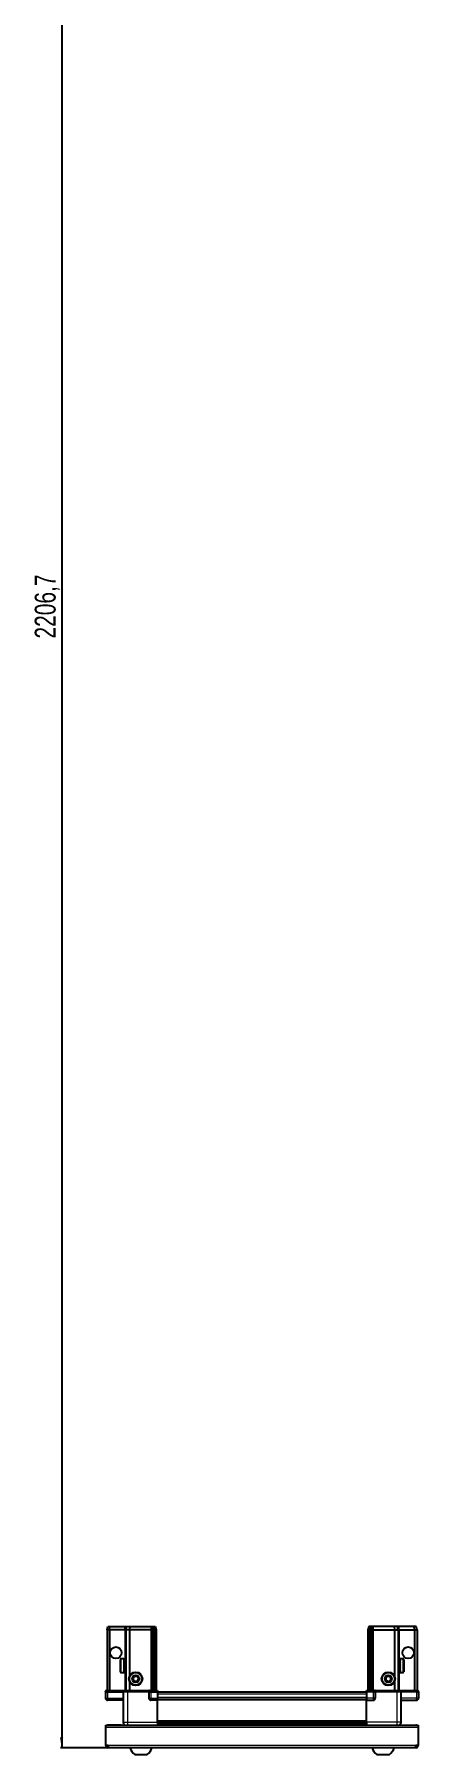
# Model space of a CAD drawing. Header units: millimetres. Extents: x 1014 to 4233, y -2058 to 1238.
# Drawn here: x 1070 to 1438, y -2058 to -410 of the extents above; entities that cross this region are included whole.
import ezdxf

# ---------------------------------------------------------------- set-up
doc = ezdxf.new("R2010")
doc.units = ezdxf.units.MM
doc.layers.add('FORMAT', color=7, linetype='Continuous')
doc.styles.add('SLDTEXTSTYLE0', font='TXT', dxfattribs={"width": 0.75})
doc.dimstyles.new('SLDDIMSTYLE0', dxfattribs={"dimtxt": 20, "dimasz": 10, "dimexe": 0, "dimexo": 0.0625, "dimgap": 5, "dimtad": 2, "dimdec": 1, "dimrnd": 1e-09, "dimzin": 12, "dimdsep": 46, "dimtxsty": 'SLDTEXTSTYLE0', "dimsah": 1, "dimcen": 0.09, "dimadec": 0, "dimazin": 3, "dimtfac": 1, "dimtofl": 0, "dimtmove": 0, "dimatfit": 3, "dimfxl": 0, "dimfrac": 2, "dimtolj": 1, "dimtzin": 12, "dimarcsym": 0})

# ---------------------------------------------------------------- blocks, each defined once
blk = doc.blocks.new('_D_8')
at = {"layer": 'FORMAT'}
for p, q in [((1140.2, 154.8), (1095.2, 154.8)), ((1096.2, 154.8), (1096.2, -2051.9)), ((1140.7, -2051.9), (1095.2, -2051.9))]:
    blk.add_line(p, q, dxfattribs=at)
for points in [[(1096.2, 154.8), (1094.6, 144.8), (1097.7, 144.8)], [(1096.2, -2051.9), (1097.7, -2041.9), (1094.6, -2041.9)]]:
    blk.add_solid(points, dxfattribs=at)
at = {"layer": 'FORMAT', "insert": (1070.4, -989.2), "char_height": 20, "attachment_point": 1, "rotation": 90, "style": 'SLDTEXTSTYLE0'}
blk.add_mtext('2206,7', dxfattribs=at)

msp = doc.modelspace()

# ---------------------------------------------------------------- linework, layer by layer
at = {"color": 7, "linetype": 'Continuous', "lineweight": 25}
for p, q in [((1139.66, -1938.86), (1140.46, -1935.86)), ((1142.16, -1938.86), (1139.66, -1938.86)), ((1139.66, -1938.86), (1139.66, -1997.16)), ((1140.46, -1935.86), (1142.31, -1935.86)), ((1142.16, -1938.86), (1142.31, -1935.86)), ((1156.66, -1938.86), (1142.16, -1938.86)), ((1142.16, -1938.86), (1142.16, -1997.16)), ((1142.31, -1935.86), (1156.66, -1935.86)), ((1156.66, -1935.86), (1158.46, -1935.86)), ((1157.66, -1938.86), (1156.66, -1938.86)), ((1157.66, -1938.86), (1158.46, -1935.86)), ((1161.16, -1938.86), (1157.66, -1938.86)), ((1157.66, -1938.86), (1157.66, -1997.16)), ((1158.46, -1935.86), (1161.49, -1935.86)), ((1161.49, -1935.86), (1161.16, -1938.86)), ((1181.66, -1938.86), (1161.16, -1938.86)), ((1161.16, -1938.86), (1161.16, -1983.36)), ((1161.49, -1935.86), (1181.66, -1935.86)), ((1181.66, -1935.86), (1183.46, -1935.86)), ((1182.66, -1938.86), (1181.66, -1938.86)), ((1183.46, -1935.86), (1182.66, -1938.86)), ((1183.66, -1938.86), (1182.66, -1938.86)), ((1182.66, -1938.86), (1182.66, -1997.16)), ((1183.46, -1935.86), (1184.2, -1935.86)), ((1184.2, -1935.86), (1183.66, -1938.86)), ((1185.16, -1938.86), (1183.66, -1938.86)), ((1183.66, -1938.86), (1183.66, -1997.16)), ((1184.2, -1935.86), (1184.7, -1935.86)), ((1184.7, -1935.86), (1185.16, -1938.86)), ((1184.7, -1935.86), (1185.85, -1935.86)), ((1186.66, -1938.86), (1185.16, -1938.86)), ((1185.16, -1938.86), (1185.16, -1997.16)), ((1185.85, -1935.86), (1186.66, -1938.86)), ((1186.66, -1938.86), (1186.66, -1997.16)), ((1390.46, -1935.86), (1389.66, -1938.86)), ((1389.66, -1938.86), (1391.16, -1938.86)), ((1389.66, -1938.86), (1389.66, -1997.16)), ((1391.61, -1935.86), (1390.46, -1935.86)), ((1391.61, -1935.86), (1391.16, -1938.86)), ((1391.16, -1938.86), (1392.66, -1938.86)), ((1391.16, -1938.86), (1391.16, -1997.16)), ((1392.11, -1935.86), (1391.61, -1935.86)), ((1392.11, -1935.86), (1392.66, -1938.86)), ((1392.85, -1935.86), (1392.11, -1935.86)), ((1392.66, -1938.86), (1392.66, -1997.16)), ((1392.66, -1938.86), (1393.66, -1938.86)), ((1392.85, -1935.86), (1393.66, -1938.86)), ((1394.66, -1935.86), (1392.85, -1935.86)), ((1393.66, -1938.86), (1393.66, -1997.16)), ((1393.66, -1938.86), (1394.66, -1938.86)), ((1414.82, -1935.86), (1394.66, -1935.86)), ((1394.66, -1938.86), (1415.16, -1938.86)), ((1414.82, -1935.86), (1415.16, -1938.86)), ((1417.85, -1935.86), (1414.82, -1935.86)), ((1415.16, -1938.86), (1415.16, -1983.36)), ((1415.16, -1938.86), (1418.66, -1938.86)), ((1418.66, -1938.86), (1417.85, -1935.86)), ((1419.66, -1935.86), (1417.85, -1935.86)), ((1418.66, -1938.86), (1418.66, -1997.16)), ((1418.66, -1938.86), (1419.66, -1938.86)), ((1434, -1935.86), (1419.66, -1935.86)), ((1419.66, -1938.86), (1434.16, -1938.86)), ((1434.16, -1938.86), (1434, -1935.86)), ((1435.85, -1935.86), (1434, -1935.86)), ((1434.16, -1938.86), (1434.16, -1997.16)), ((1434.16, -1938.86), (1436.66, -1938.86)), ((1436.66, -1938.86), (1435.85, -1935.86)), ((1436.66, -1938.86), (1436.66, -1997.16)), ((1152.46, -1979.06), (1152.46, -1967.66)), ((1155.66, -1966.86), (1153.26, -1966.86)), ((1155.66, -1966.86), (1155.66, -1966.87)), ((1155.66, -1966.87), (1156.16, -1966.87)), ((1155.66, -1967.06), (1156.16, -1967.06)), ((1155.66, -1967.06), (1155.66, -1967.28)), ((1155.66, -1967.28), (1156.16, -1967.28)), ((1155.66, -1967.85), (1156.16, -1967.85)), ((1155.66, -1967.85), (1155.66, -1968.28)), ((1155.66, -1968.28), (1156.16, -1968.28)), ((1155.66, -1969.19), (1156.16, -1969.19)), ((1155.66, -1969.19), (1155.66, -1969.78)), ((1155.66, -1969.78), (1156.16, -1969.78)), ((1155.66, -1970.93), (1156.16, -1970.93)), ((1155.66, -1970.93), (1155.66, -1971.63)), ((1155.66, -1971.63), (1156.16, -1971.63)), ((1155.66, -1972.91), (1156.16, -1972.91)), ((1155.66, -1972.91), (1155.66, -1973.65)), ((1155.66, -1973.06), (1156.16, -1973.06)), ((1155.66, -1973.56), (1156.16, -1973.56)), ((1155.66, -1973.65), (1156.16, -1973.65)), ((1155.66, -1974.94), (1156.16, -1974.94)), ((1155.66, -1974.94), (1155.66, -1975.64)), ((1155.66, -1975.64), (1156.16, -1975.64)), ((1155.66, -1976.81), (1156.16, -1976.81)), ((1155.66, -1976.81), (1155.66, -1977.41)), ((1155.66, -1977.41), (1156.16, -1977.41)), ((1156.16, -1967.06), (1156.16, -1966.87)), ((1156.16, -1967.28), (1156.16, -1967.06)), ((1156.16, -1967.85), (1156.16, -1967.28)), ((1156.16, -1968.28), (1156.16, -1967.85)), ((1156.16, -1969.19), (1156.16, -1968.28)), ((1156.26, -1968.96), (1156.16, -1968.96)), ((1156.16, -1969.78), (1156.16, -1969.19)), ((1156.16, -1970.93), (1156.16, -1969.78)), ((1156.16, -1971.63), (1156.16, -1970.93)), ((1156.16, -1972.91), (1156.16, -1971.63)), ((1156.16, -1973.06), (1156.16, -1972.91)), ((1156.16, -1973.65), (1156.16, -1973.56)), ((1156.16, -1974.94), (1156.16, -1973.65)), ((1156.16, -1975.64), (1156.16, -1974.94)), ((1156.16, -1976.81), (1156.16, -1975.64)), ((1156.16, -1977.41), (1156.16, -1976.81)), ((1156.16, -1978.34), (1156.16, -1977.41)), ((1156.26, -1977.76), (1156.26, -1968.96)), ((1157.14, -1970.05), (1156.66, -1969.36)), ((1156.66, -1977.36), (1156.66, -1969.36)), ((1156.66, -1977.36), (1157.14, -1976.67)), ((1157.62, -1969.36), (1157.14, -1970.05)), ((1157.14, -1976.67), (1157.14, -1970.05)), ((1157.14, -1976.67), (1157.62, -1977.36)), ((1157.66, -1969.36), (1157.62, -1969.36)), ((1157.62, -1977.36), (1157.62, -1969.36)), ((1157.62, -1977.36), (1157.66, -1977.36)), ((1418.69, -1969.36), (1418.66, -1969.36)), ((1418.66, -1977.36), (1418.69, -1977.36)), ((1419.17, -1970.05), (1418.69, -1969.36)), ((1418.69, -1969.36), (1418.69, -1977.36)), ((1418.69, -1977.36), (1419.17, -1976.67)), ((1419.66, -1969.36), (1419.17, -1970.05)), ((1419.17, -1970.05), (1419.17, -1976.67)), ((1419.17, -1976.67), (1419.66, -1977.36)), ((1419.66, -1969.36), (1419.66, -1977.36)), ((1420.16, -1968.96), (1420.06, -1968.96)), ((1420.06, -1968.96), (1420.06, -1977.76)), ((1423.06, -1966.86), (1420.16, -1966.86)), ((1420.66, -1966.86), (1420.16, -1966.86)), ((1420.16, -1966.86), (1420.16, -1966.91)), ((1420.16, -1966.91), (1420.16, -1967.2)), ((1420.66, -1966.91), (1420.16, -1966.91)), ((1420.66, -1967.2), (1420.16, -1967.2)), ((1420.16, -1967.2), (1420.16, -1967.47)), ((1420.66, -1967.47), (1420.16, -1967.47)), ((1420.16, -1967.47), (1420.16, -1968.13)), ((1420.66, -1968.13), (1420.16, -1968.13)), ((1420.16, -1968.13), (1420.16, -1968.61)), ((1420.16, -1968.61), (1420.16, -1969.58)), ((1420.66, -1968.61), (1420.16, -1968.61)), ((1420.66, -1969.58), (1420.16, -1969.58)), ((1420.16, -1969.58), (1420.16, -1970.21)), ((1420.16, -1970.21), (1420.16, -1971.4)), ((1420.66, -1970.21), (1420.16, -1970.21)), ((1420.66, -1971.4), (1420.16, -1971.4)), ((1420.16, -1971.4), (1420.16, -1972.04)), ((1420.66, -1972.04), (1420.16, -1972.04)), ((1420.16, -1972.12), (1420.16, -1973.41)), ((1420.66, -1972.12), (1420.16, -1972.12)), ((1420.66, -1973.41), (1420.16, -1973.41)), ((1420.66, -1973.9), (1420.16, -1973.9)), ((1420.16, -1973.9), (1420.16, -1974.15)), ((1420.16, -1974.15), (1420.16, -1975.42)), ((1420.66, -1974.15), (1420.16, -1974.15)), ((1420.66, -1975.42), (1420.16, -1975.42)), ((1420.16, -1975.42), (1420.16, -1976.11)), ((1420.16, -1976.11), (1420.16, -1977.22)), ((1420.66, -1976.11), (1420.16, -1976.11)), ((1420.66, -1977.22), (1420.16, -1977.22)), ((1420.16, -1977.22), (1420.16, -1977.79)), ((1420.66, -1966.91), (1420.66, -1966.86)), ((1420.66, -1967.47), (1420.66, -1967.2)), ((1420.66, -1968.61), (1420.66, -1968.13)), ((1420.66, -1970.21), (1420.66, -1969.58)), ((1420.66, -1972.12), (1420.66, -1971.4)), ((1420.66, -1974.15), (1420.66, -1973.41)), ((1420.66, -1976.11), (1420.66, -1975.42)), ((1420.66, -1977.79), (1420.66, -1977.22)), ((1423.86, -1967.66), (1423.86, -1979.06)), ((1153.26, -1979.86), (1155.66, -1979.86)), ((1155.66, -1978.34), (1156.16, -1978.34)), ((1155.66, -1978.34), (1155.66, -1978.79)), ((1155.66, -1978.79), (1156.16, -1978.79)), ((1155.66, -1979.39), (1156.16, -1979.39)), ((1155.66, -1979.39), (1155.66, -1979.63)), ((1155.66, -1979.63), (1156.16, -1979.63)), ((1155.66, -1979.85), (1156.16, -1979.85)), ((1155.66, -1979.85), (1155.66, -1979.86)), ((1155.66, -1979.86), (1156.16, -1979.86)), ((1156.16, -1977.76), (1156.26, -1977.76)), ((1156.16, -1978.79), (1156.16, -1978.34)), ((1156.16, -1979.39), (1156.16, -1978.79)), ((1156.16, -1979.63), (1156.16, -1979.39)), ((1156.16, -1979.85), (1156.16, -1979.63)), ((1156.16, -1979.86), (1156.16, -1979.85)), ((1161.16, -1988.36), (1161.16, -1997.16)), ((1415.16, -1988.36), (1415.16, -1997.16)), ((1420.06, -1977.76), (1420.16, -1977.76)), ((1420.16, -1977.79), (1420.16, -1978.65)), ((1420.66, -1977.79), (1420.16, -1977.79)), ((1420.66, -1978.65), (1420.16, -1978.65)), ((1420.16, -1978.65), (1420.16, -1979.05)), ((1420.16, -1979.05), (1420.16, -1979.56)), ((1420.66, -1979.05), (1420.16, -1979.05)), ((1420.66, -1979.56), (1420.16, -1979.56)), ((1420.16, -1979.56), (1420.16, -1979.74)), ((1420.16, -1979.74), (1420.16, -1979.86)), ((1420.66, -1979.74), (1420.16, -1979.74)), ((1420.16, -1979.86), (1423.06, -1979.86)), ((1420.66, -1979.05), (1420.66, -1978.65)), ((1420.66, -1979.74), (1420.66, -1979.56)), ((1138.65, -1997.16), (1138.15, -1998.03)), ((1138.15, -1998.36), (1138.15, -1998.03)), ((1138.15, -1998.36), (1140.15, -1998.36)), ((1138.16, -1998.36), (1138.16, -2004.36)), ((1140.15, -1997.16), (1138.65, -1997.16)), ((1140.15, -1997.16), (1154.96, -1997.16)), ((1154.96, -1998.36), (1140.15, -1998.36)), ((1140.16, -1998.36), (1154.96, -1998.36)), ((1155.16, -2006.36), (1140.16, -2006.36)), ((1154.96, -1997.16), (1155.16, -1997.16)), ((1155.16, -1998.36), (1154.96, -1998.36)), ((1155.16, -1998.36), (1155.16, -1997.16)), ((1155.16, -1997.16), (1159.16, -1997.16)), ((1159.16, -1998.36), (1155.16, -1998.36)), ((1155.16, -1998.36), (1155.16, -2027.36)), ((1159.16, -1997.16), (1179.46, -1997.16)), ((1179.46, -1998.36), (1159.16, -1998.36)), ((1179.46, -1997.16), (1179.66, -1997.16)), ((1179.66, -1998.36), (1179.46, -1998.36)), ((1179.66, -1998.36), (1179.66, -1997.16)), ((1180.33, -1997.16), (1179.66, -1997.16)), ((1179.66, -1998.36), (1181.66, -1998.36)), ((1179.66, -1998.36), (1179.66, -2004.36)), ((1180.33, -1997.16), (1188.16, -1997.16)), ((1188.15, -1998.03), (1181.66, -1998.03)), ((1188.15, -1998.36), (1181.66, -1998.36)), ((1181.66, -1998.36), (1188.16, -1998.36)), ((1188.16, -2006.36), (1181.66, -2006.36)), ((1188.16, -1998.03), (1188.15, -1998.03)), ((1188.16, -1998.36), (1188.15, -1998.36)), ((1188.16, -1997.16), (1188.16, -1998.03)), ((1188.16, -1998.36), (1188.16, -1998.03)), ((1188.16, -1998.36), (1188.16, -2004.36)), ((1388.16, -1998.51), (1188.16, -1998.51)), ((1188.16, -2004.36), (1188.16, -2006.36)), ((1388.16, -2005.71), (1188.16, -2005.71)), ((1188.16, -2027.36), (1188.16, -2006.36)), ((1388.16, -1998.03), (1388.16, -1997.16)), ((1388.16, -1997.16), (1395.98, -1997.16)), ((1394.66, -1998.03), (1388.16, -1998.03)), ((1388.16, -1998.36), (1388.16, -1998.03)), ((1394.66, -1998.36), (1388.16, -1998.36)), ((1388.16, -1998.36), (1388.16, -2004.36)), ((1388.16, -2004.36), (1388.16, -2006.36)), ((1388.16, -2006.36), (1394.66, -2006.36)), ((1388.16, -2027.36), (1388.16, -2006.36)), ((1394.66, -1998.36), (1396.66, -1998.36)), ((1396.66, -1998.36), (1394.66, -1998.36)), ((1396.66, -1997.16), (1395.98, -1997.16)), ((1396.66, -1998.36), (1396.66, -1997.16)), ((1396.66, -1997.16), (1396.86, -1997.16)), ((1396.86, -1998.36), (1396.66, -1998.36)), ((1396.66, -1998.36), (1396.66, -2004.36)), ((1396.86, -1997.16), (1417.16, -1997.16)), ((1417.16, -1998.36), (1396.86, -1998.36)), ((1417.16, -1997.16), (1421.16, -1997.16)), ((1421.16, -1998.36), (1417.16, -1998.36)), ((1421.16, -1998.36), (1421.16, -1997.16)), ((1421.16, -1997.16), (1421.36, -1997.16)), ((1421.36, -1998.36), (1421.16, -1998.36)), ((1421.16, -1998.36), (1421.16, -2027.36)), ((1421.16, -2006.36), (1436.16, -2006.36)), ((1421.36, -1997.16), (1436.16, -1997.16)), ((1436.16, -1998.36), (1421.36, -1998.36)), ((1437.66, -1997.16), (1436.16, -1997.16)), ((1436.16, -1998.36), (1438.16, -1998.36)), ((1438.16, -1998.03), (1437.66, -1997.16)), ((1438.16, -1998.03), (1437.66, -1997.16)), ((1438.16, -1998.36), (1438.16, -1998.03)), ((1438.16, -1998.36), (1438.16, -1998.03)), ((1438.16, -1998.36), (1438.16, -1998.36)), ((1438.16, -1998.36), (1438.16, -2004.36)), ((1138.66, -2032.46), (1138.66, -2030.36)), ((1138.66, -2030.36), (1437.66, -2030.36)), ((1138.66, -2049.76), (1138.66, -2032.46)), ((1153.66, -2030.26), (1140.76, -2030.26)), ((1153.66, -2030.26), (1153.66, -2030.36)), ((1188.16, -2028.39), (1388.16, -2028.39)), ((1188.16, -2028.42), (1388.16, -2028.42)), ((1212.03, -2030.21), (1188.16, -2030.21)), ((1206.66, -2030.36), (1206.66, -2030.21)), ((1206.69, -2030.36), (1206.69, -2030.21)), ((1206.96, -2030.36), (1206.96, -2030.21)), ((1207.23, -2030.36), (1207.23, -2030.21)), ((1207.88, -2030.36), (1207.88, -2030.21)), ((1208.34, -2030.36), (1208.34, -2030.21)), ((1209.31, -2030.36), (1209.31, -2030.21)), ((1209.93, -2030.36), (1209.93, -2030.21)), ((1211.11, -2030.36), (1211.11, -2030.21)), ((1211.77, -2030.36), (1211.77, -2030.21)), ((1211.83, -2030.36), (1211.83, -2030.21)), ((1213.12, -2030.21), (1212.03, -2030.21)), ((1213.85, -2030.21), (1213.12, -2030.21)), ((1213.12, -2030.36), (1213.12, -2030.21)), ((1213.12, -2030.21), (1213.12, -2030.21)), ((1213.13, -2030.36), (1213.13, -2030.21)), ((1213.63, -2030.36), (1213.63, -2030.21)), ((1213.86, -2030.21), (1213.85, -2030.21)), ((1213.86, -2030.36), (1213.86, -2030.21)), ((1214.28, -2030.21), (1213.86, -2030.21)), ((1362.03, -2030.21), (1214.28, -2030.21)), ((1215.13, -2030.36), (1215.13, -2030.21)), ((1215.82, -2030.36), (1215.82, -2030.21)), ((1216.95, -2030.36), (1216.95, -2030.21)), ((1217.52, -2030.36), (1217.52, -2030.21)), ((1218.39, -2030.36), (1218.39, -2030.21)), ((1218.8, -2030.36), (1218.8, -2030.21)), ((1219.33, -2030.36), (1219.33, -2030.21)), ((1219.52, -2030.36), (1219.52, -2030.21)), ((1219.65, -2030.36), (1219.65, -2030.21)), ((1356.66, -2030.36), (1356.66, -2030.21)), ((1356.83, -2030.36), (1356.83, -2030.21)), ((1357.04, -2030.36), (1357.04, -2030.21)), ((1357.6, -2030.36), (1357.6, -2030.21)), ((1358.02, -2030.36), (1358.02, -2030.21)), ((1358.91, -2030.36), (1358.91, -2030.21)), ((1359.5, -2030.36), (1359.5, -2030.21)), ((1360.64, -2030.36), (1360.64, -2030.21)), ((1361.34, -2030.36), (1361.34, -2030.21)), ((1362.62, -2030.21), (1362.03, -2030.21)), ((1362.62, -2030.36), (1362.62, -2030.21)), ((1362.63, -2030.21), (1362.62, -2030.21)), ((1363.35, -2030.21), (1362.63, -2030.21)), ((1362.79, -2030.36), (1362.79, -2030.21)), ((1363.29, -2030.36), (1363.29, -2030.21)), ((1363.36, -2030.21), (1363.35, -2030.21)), ((1363.36, -2030.36), (1363.36, -2030.21)), ((1364.38, -2030.21), (1363.36, -2030.21)), ((1388.16, -2030.21), (1364.28, -2030.21)), ((1364.65, -2030.36), (1364.65, -2030.21)), ((1365.36, -2030.36), (1365.36, -2030.21)), ((1366.53, -2030.36), (1366.53, -2030.21)), ((1367.14, -2030.36), (1367.14, -2030.21)), ((1368.08, -2030.36), (1368.08, -2030.21)), ((1368.53, -2030.36), (1368.53, -2030.21)), ((1369.15, -2030.36), (1369.15, -2030.21)), ((1369.4, -2030.36), (1369.4, -2030.21)), ((1369.63, -2030.36), (1369.63, -2030.21)), ((1369.65, -2030.36), (1369.65, -2030.21)), ((1422.66, -2030.26), (1422.66, -2030.36)), ((1422.66, -2030.26), (1435.56, -2030.26)), ((1437.66, -2030.36), (1437.66, -2032.46)), ((1437.66, -2032.46), (1437.66, -2049.76)), ((1140.76, -2049.76), (1138.66, -2049.76)), ((1140.76, -2049.76), (1140.76, -2051.86)), ((1435.56, -2051.86), (1140.76, -2051.86)), ((1166.16, -2058.46), (1178.16, -2058.46)), ((1398.16, -2058.46), (1410.16, -2058.46)), ((1437.66, -2049.76), (1435.56, -2049.76)), ((1435.56, -2051.86), (1435.56, -2049.76))]:
    msp.add_line(p, q, dxfattribs=at)
at = {"color": 8, "linetype": 'Continuous', "lineweight": 18}
for p, q in [((1156.66, -1938.86), (1156.66, -1935.86)), ((1156.66, -1938.86), (1156.66, -1969.36)), ((1181.66, -1935.86), (1181.66, -1938.86)), ((1181.66, -1938.86), (1181.66, -1997.16)), ((1394.66, -1935.86), (1394.66, -1938.86)), ((1394.66, -1938.86), (1394.66, -1997.16)), ((1419.66, -1938.86), (1419.66, -1935.86)), ((1419.66, -1938.86), (1419.66, -1969.36)), ((1153.26, -1979.86), (1153.26, -1966.86)), ((1156.66, -1977.36), (1156.66, -1997.16)), ((1419.66, -1977.36), (1419.66, -1997.16)), ((1423.06, -1966.86), (1423.06, -1979.86)), ((1138.16, -2004.36), (1140.16, -2004.36)), ((1140.15, -1998.36), (1140.15, -1997.16)), ((1140.16, -1998.36), (1140.16, -2004.36)), ((1140.16, -2004.36), (1155.16, -2004.36)), ((1140.16, -2006.36), (1140.16, -2004.36)), ((1154.96, -1998.36), (1154.96, -1997.16)), ((1159.16, -1998.36), (1159.16, -1997.16)), ((1159.16, -1998.36), (1159.16, -2027.36)), ((1179.46, -1998.36), (1179.46, -1997.16)), ((1179.66, -2004.36), (1181.66, -2004.36)), ((1181.66, -1998.36), (1181.66, -1998.03)), ((1181.66, -1998.36), (1181.66, -2004.36)), ((1181.66, -2004.36), (1188.16, -2004.36)), ((1181.66, -2004.36), (1181.66, -2006.36)), ((1188.15, -1998.36), (1188.15, -1998.03)), ((1388.16, -2000.51), (1188.16, -2000.51)), ((1388.16, -2003.71), (1188.16, -2003.71)), ((1388.16, -2006.36), (1188.16, -2006.36)), ((1394.66, -2004.36), (1388.16, -2004.36)), ((1394.66, -1998.36), (1394.66, -1998.03)), ((1394.66, -1998.36), (1394.66, -2004.36)), ((1396.66, -2004.36), (1394.66, -2004.36)), ((1394.66, -2004.36), (1394.66, -2006.36)), ((1396.86, -1997.16), (1396.86, -1998.36)), ((1417.16, -1998.36), (1417.16, -1997.16)), ((1417.16, -1998.36), (1417.16, -2027.36)), ((1436.16, -2004.36), (1421.16, -2004.36)), ((1421.36, -1997.16), (1421.36, -1998.36)), ((1436.16, -1998.36), (1436.16, -1997.16)), ((1436.16, -1998.36), (1436.16, -2004.36)), ((1438.16, -2004.36), (1436.16, -2004.36)), ((1436.16, -2006.36), (1436.16, -2004.36)), ((1188.16, -2025.77), (1388.16, -2025.77)), ((1437.66, -2032.46), (1138.66, -2032.46)), ((1140.76, -2030.36), (1140.76, -2030.26)), ((1159.16, -2027.36), (1188.16, -2027.36)), ((1388.16, -2027.18), (1188.16, -2027.18)), ((1188.16, -2029.63), (1388.16, -2029.63)), ((1417.16, -2027.36), (1388.16, -2027.36)), ((1435.56, -2030.36), (1435.56, -2030.26)), ((1435.56, -2049.76), (1140.76, -2049.76))]:
    msp.add_line(p, q, dxfattribs=at)
at = {"color": 7, "linetype": 'Continuous', "lineweight": 25, "flags": 128}
for points in [[(1140.76, -2030.26), (1140.35, -2030.3), (1140.11, -2030.36)], [(1436.2, -2030.36), (1435.96, -2030.3), (1435.56, -2030.26)]]:
    msp.add_lwpolyline(points, dxfattribs=at)
at = {"color": 7, "linetype": 'Continuous', "lineweight": 25}
for centre, radius in [((1148.16, -1960.86), 5.5), ((1428.16, -1960.86), 5.5), ((1167.16, -1985.86), 6.5), ((1167.16, -1985.86), 3.46), ((1409.16, -1985.86), 6.5), ((1409.16, -1985.86), 3.46)]:
    msp.add_circle(centre, radius, dxfattribs=at)
at = {"color": 8, "linetype": 'Continuous', "lineweight": 18}
for centre in [(1167.16, -1985.86), (1409.16, -1985.86)]:
    msp.add_circle(centre, 5.7, dxfattribs=at)
at = {"color": 7, "linetype": 'Continuous', "lineweight": 25}
for centre, radius, start, end in [((1153.26, -1967.66), 0.8, 90, 180), ((1156.66, -1968.96), 0.4, 180, 270), ((1156.66, -1977.76), 0.4, 90, 180), ((1419.66, -1968.96), 0.4, 270, 0), ((1419.66, -1977.76), 0.4, 360, 90), ((1423.06, -1967.66), 0.8, 360, 90), ((1153.26, -1979.06), 0.8, 180, 270), ((1167.16, -1985.86), 2.5, 147.37605, 207.37605), ((1167.16, -1985.86), 2.5, 207.37605, 267.37605), ((1167.16, -1985.86), 2.5, 87.37605, 147.37605), ((1167.16, -1985.86), 2.5, 267.37605, 327.37605), ((1167.16, -1985.86), 2.5, 27.37605, 87.37605), ((1167.16, -1985.86), 2.5, 327.37605, 27.37605), ((1409.16, -1985.86), 2.5, 134.67671, 194.67671), ((1409.16, -1985.86), 2.5, 194.67671, 254.67671), ((1409.16, -1985.86), 2.5, 74.67671, 134.67671), ((1409.16, -1985.86), 2.5, 254.67671, 314.67671), ((1409.16, -1985.86), 2.5, 14.67671, 74.67671), ((1409.16, -1985.86), 2.5, 314.67671, 14.67671), ((1423.06, -1979.06), 0.8, 270, 0), ((1140.16, -2004.36), 2, 180, 270), ((1181.66, -2004.36), 2, 180, 270), ((1394.66, -2004.36), 2, 270, 0), ((1436.16, -2004.36), 2, 270, 0), ((1140.76, -2049.76), 2.1, 180, 270), ((1140.76, -2049.76), 0.6, 180, 270), ((1173.18, -2048.84), 11.91, 194.70035, 233.8734), ((1171.13, -2048.84), 11.91, 306.1266, 345.29965), ((1405.18, -2048.84), 11.91, 194.70035, 233.8734), ((1403.13, -2048.84), 11.91, 306.1266, 345.29965), ((1435.56, -2049.76), 2.1, 270, 0), ((1435.56, -2049.76), 0.6, 270, 0)]:
    msp.add_arc(centre, radius, start, end, dxfattribs=at)
for centre, start_param, end_param in [((1181.66, -1994.57), 2.4188584, 3.1415927), ((1394.66, -1994.57), 3.1415927, 3.8643269)]:
    msp.add_ellipse(centre, major_axis=(0, 3.46), ratio=0.5773503, start_param=start_param, end_param=end_param, dxfattribs=at)
for points, knots in [([(1164.27, -1985.73), (1164.55, -1985.3), (1165.07, -1984.49), (1165.59, -1983.68), (1165.83, -1983.3)], [0, 0, 0, 0, 0.5346859, 1, 1, 1, 1]), ([(1165.6, -1988.3), (1165.54, -1988.18), (1165.27, -1987.65), (1164.81, -1986.77), (1164.43, -1986.04), (1164.27, -1985.73)], [0, 0, 0, 0, 0.1331247, 0.6370994, 1, 1, 1, 1]), ([(1168.48, -1988.43), (1167.97, -1988.4), (1167, -1988.36), (1166.04, -1988.32), (1165.6, -1988.3)], [0, 0, 0, 0, 0.5346859, 1, 1, 1, 1]), ([(1165.83, -1983.3), (1166.34, -1983.32), (1167.31, -1983.37), (1168.27, -1983.41), (1168.71, -1983.43)], [0, 0, 0, 0, 0.5346859, 1, 1, 1, 1]), ([(1170.04, -1986), (1169.76, -1986.43), (1169.24, -1987.24), (1168.72, -1988.05), (1168.48, -1988.43)], [0, 0, 0, 0, 0.5346859, 1, 1, 1, 1]), ([(1168.71, -1983.43), (1168.87, -1983.74), (1169.25, -1984.47), (1169.71, -1985.35), (1169.98, -1985.89), (1170.04, -1986)], [0, 0, 0, 0, 0.3629006, 0.8668753, 1, 1, 1, 1]), ([(1406.37, -1985.1), (1406.74, -1984.74), (1407.42, -1984.06), (1408.11, -1983.39), (1408.42, -1983.07)], [0, 0, 0, 0, 0.53468586, 1, 1, 1, 1]), ([(1407.1, -1987.89), (1407.01, -1987.56), (1406.81, -1986.76), (1406.55, -1985.8), (1406.4, -1985.22), (1406.37, -1985.1)], [0, 0, 0, 0, 0.3629006, 0.8668753, 1, 1, 1, 1]), ([(1409.89, -1988.66), (1409.39, -1988.52), (1408.46, -1988.27), (1407.53, -1988.01), (1407.1, -1987.89)], [0, 0, 0, 0, 0.5346859, 1, 1, 1, 1]), ([(1408.42, -1983.07), (1408.92, -1983.21), (1409.85, -1983.46), (1410.78, -1983.72), (1411.21, -1983.83)], [0, 0, 0, 0, 0.5346859, 1, 1, 1, 1]), ([(1411.94, -1986.63), (1411.57, -1986.99), (1410.89, -1987.67), (1410.2, -1988.34), (1409.89, -1988.66)], [0, 0, 0, 0, 0.5346859, 1, 1, 1, 1]), ([(1411.21, -1983.83), (1411.24, -1983.96), (1411.39, -1984.53), (1411.64, -1985.5), (1411.85, -1986.29), (1411.94, -1986.63)], [0, 0, 0, 0, 0.1331247, 0.6370994, 1, 1, 1, 1]), ([(1155.16, -2027.36), (1155.2, -2027.8), (1155.27, -2028.48), (1155.71, -2029.3), (1156.17, -2029.85), (1156.57, -2030.21), (1156.83, -2030.34), (1156.88, -2030.36)], [0, 0, 0, 0, 0.3630185, 0.5584377, 0.7580039, 0.9575702, 1, 1, 1, 1]), ([(1188.16, -2027.36), (1188.16, -2027.76), (1188.16, -2028.55), (1188.16, -2029.57), (1188.16, -2030.2), (1188.16, -2030.35), (1188.16, -2030.36)], [0, 0, 0, 0, 0.3255201, 0.6510403, 0.9765604, 1, 1, 1, 1]), ([(1388.16, -2027.36), (1388.16, -2027.76), (1388.16, -2028.55), (1388.16, -2029.57), (1388.16, -2030.2), (1388.16, -2030.35), (1388.16, -2030.36)], [0, 0, 0, 0, 0.3255201, 0.6510403, 0.9765604, 1, 1, 1, 1]), ([(1421.16, -2027.36), (1421.11, -2027.8), (1421.04, -2028.48), (1420.6, -2029.3), (1420.14, -2029.85), (1419.74, -2030.21), (1419.48, -2030.34), (1419.43, -2030.36)], [0, 0, 0, 0, 0.3630185, 0.5584377, 0.7580039, 0.9575702, 1, 1, 1, 1])]:
    msp.add_open_spline(points, degree=3, knots=knots, dxfattribs=at)
at = {"color": 8, "linetype": 'Continuous', "lineweight": 18}
for points in [[(1155.16, -2027.36), (1155.22, -2027.36), (1155.34, -2027.36), (1156.26, -2027.36), (1157.58, -2027.36), (1158.63, -2027.36), (1159.16, -2027.36)], [(1421.16, -2027.36), (1421.09, -2027.36), (1420.97, -2027.36), (1420.05, -2027.36), (1418.73, -2027.36), (1417.68, -2027.36), (1417.16, -2027.36)]]:
    msp.add_open_spline(points, degree=3, dxfattribs=at)
for points in [[(1159.16, -2027.36), (1159.16, -2027.8), (1159.16, -2028.48), (1159.16, -2029.3), (1159.16, -2029.85), (1159.16, -2030.21), (1159.16, -2030.34), (1159.16, -2030.36)], [(1417.16, -2027.36), (1417.16, -2027.8), (1417.16, -2028.48), (1417.16, -2029.3), (1417.16, -2029.85), (1417.16, -2030.21), (1417.16, -2030.34), (1417.16, -2030.36)]]:
    msp.add_open_spline(points, degree=3, knots=[0, 0, 0, 0, 0.3630185, 0.5584377, 0.7580039, 0.9575702, 1, 1, 1, 1], dxfattribs=at)

# ---------------------------------------------------------------- dimensions: what is measured, and where the dimension line sits
at = {"layer": 'FORMAT'}
dim = msp.add_linear_dim(base=(1096.15, -2051.86), p1=(1140.26, 154.84), p2=(1140.76, -2051.86), angle=90, dimstyle='SLDDIMSTYLE0', dxfattribs=at)
dim.commit()
dim.dimension.update_dxf_attribs({"geometry": '_D_8', "text_midpoint": (1096.15, -948.51), "dimtype": 160})

doc.saveas('drawing.dxf')
